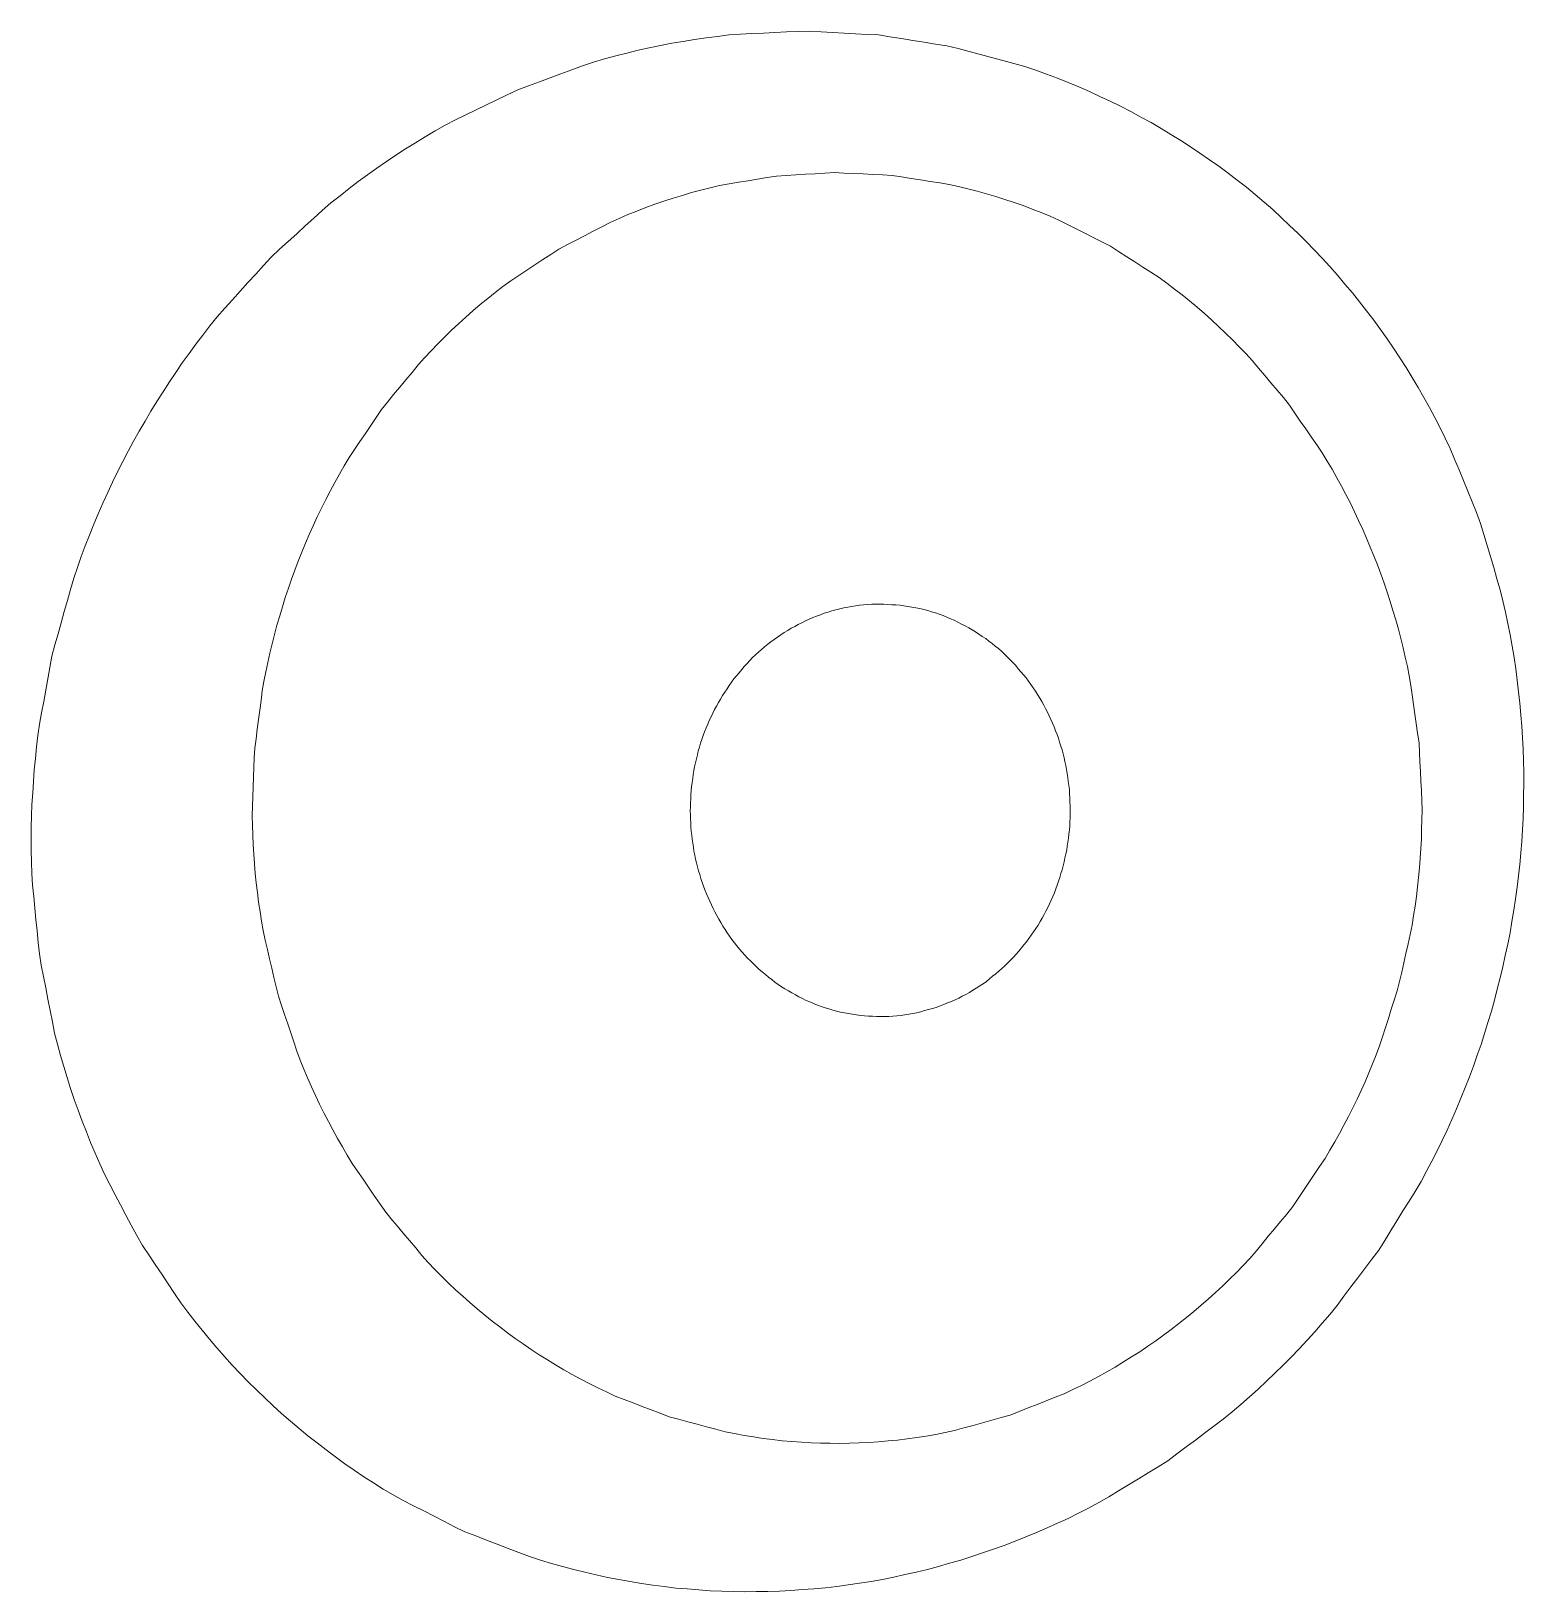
# Model space of a CAD drawing. Extents: x -5208 to -4788, y -2139 to -1842.
# Drawn here: x -5019.986 to -5016.352, y -2075.518 to -2071.718 of the extents above; entities that cross this region are included whole.
import ezdxf

# ---------------------------------------------------------------- set-up
doc = ezdxf.new("R2010")
doc.units = 0
doc.header["$LTSCALE"] = 7
doc.layers.add('Trimetric', color=7, linetype='CONTINUOUS')

msp = doc.modelspace()

# ---------------------------------------------------------------- linework, layer by layer
at = {"layer": 'Trimetric', "color": 0, "linetype": 'Continuous', "lineweight": 18}
for points in [[(-5017.9229, -2071.7276), (-5017.951, -2071.7261), (-5017.979, -2071.7245), (-5018.007, -2071.723), (-5018.0351, -2071.7215), (-5018.0631, -2071.7199), (-5018.0911, -2071.7184), (-5018.1191, -2071.7187), (-5018.1472, -2071.7201), (-5018.1752, -2071.7214), (-5018.2032, -2071.7228), (-5018.2313, -2071.7241), (-5018.2593, -2071.7255), (-5018.2873, -2071.7275), (-5018.3151, -2071.731), (-5018.343, -2071.7345), (-5018.3708, -2071.7382), (-5018.3985, -2071.7431), (-5018.4261, -2071.7479), (-5018.4537, -2071.7528), (-5018.4812, -2071.7587), (-5018.5086, -2071.7649), (-5018.5358, -2071.7715), (-5018.563, -2071.7787), (-5018.5901, -2071.786), (-5018.617, -2071.794), (-5018.6436, -2071.8029), (-5018.67, -2071.8125), (-5018.6963, -2071.8222), (-5018.7227, -2071.8318), (-5018.749, -2071.8415), (-5018.7754, -2071.8511), (-5018.8017, -2071.8609), (-5018.827, -2071.8731), (-5018.8522, -2071.8853), (-5018.8775, -2071.8975), (-5018.9028, -2071.9097), (-5018.9281, -2071.9219), (-5018.9534, -2071.9341), (-5018.9781, -2071.9473), (-5019.0026, -2071.961), (-5019.0268, -2071.9753), (-5019.0508, -2071.9898), (-5019.0746, -2072.0047), (-5019.0981, -2072.02), (-5019.1215, -2072.0356), (-5019.1443, -2072.0519), (-5019.1672, -2072.0682), (-5019.19, -2072.0845), (-5019.2122, -2072.1017), (-5019.2342, -2072.1191), (-5019.2563, -2072.1364), (-5019.2776, -2072.1547), (-5019.2983, -2072.1736), (-5019.3191, -2072.1925), (-5019.3398, -2072.2114), (-5019.3606, -2072.2303), (-5019.3813, -2072.2492), (-5019.402, -2072.2682), (-5019.4209, -2072.289), (-5019.4397, -2072.3098), (-5019.4586, -2072.3305), (-5019.4775, -2072.3513), (-5019.4963, -2072.3721), (-5019.5152, -2072.3929), (-5019.5335, -2072.4141), (-5019.5511, -2072.436), (-5019.5684, -2072.4582), (-5019.5854, -2072.4805), (-5019.602, -2072.5031), (-5019.6183, -2072.5259), (-5019.6344, -2072.5489), (-5019.6498, -2072.5724), (-5019.665, -2072.596), (-5019.6802, -2072.6196), (-5019.6949, -2072.6435), (-5019.7091, -2072.6677), (-5019.7232, -2072.692), (-5019.7371, -2072.7163), (-5019.7501, -2072.7412), (-5019.7631, -2072.7661), (-5019.7761, -2072.791), (-5019.7881, -2072.8164), (-5019.7999, -2072.8418), (-5019.8117, -2072.8673), (-5019.8231, -2072.893), (-5019.834, -2072.9188), (-5019.8444, -2072.9449), (-5019.8546, -2072.971), (-5019.8643, -2072.9973), (-5019.8737, -2073.0238), (-5019.8828, -2073.0503), (-5019.8907, -2073.0773), (-5019.8982, -2073.1043), (-5019.9058, -2073.1313), (-5019.9134, -2073.1584), (-5019.9209, -2073.1854), (-5019.9285, -2073.2124), (-5019.9357, -2073.2396), (-5019.9407, -2073.2672), (-5019.9458, -2073.2948), (-5019.9508, -2073.3224), (-5019.9558, -2073.35), (-5019.9609, -2073.3776), (-5019.9659, -2073.4052), (-5019.97, -2073.433), (-5019.9731, -2073.4609), (-5019.9762, -2073.4888), (-5019.979, -2073.5167), (-5019.9808, -2073.5447), (-5019.9826, -2073.5727), (-5019.9844, -2073.6007), (-5019.9854, -2073.6288), (-5019.9861, -2073.6568), (-5019.9863, -2073.6849), (-5019.9861, -2073.713), (-5019.9856, -2073.741), (-5019.9845, -2073.7691), (-5019.983, -2073.7971), (-5019.9802, -2073.825), (-5019.9774, -2073.853), (-5019.9746, -2073.8809), (-5019.9718, -2073.9088), (-5019.969, -2073.9368), (-5019.9662, -2073.9647), (-5019.9619, -2073.9924), (-5019.9564, -2074.0199), (-5019.951, -2074.0475), (-5019.9455, -2074.075), (-5019.9401, -2074.1025), (-5019.9346, -2074.1301), (-5019.9292, -2074.1576), (-5019.9221, -2074.1848), (-5019.9148, -2074.2119), (-5019.9071, -2074.2388), (-5019.8989, -2074.2657), (-5019.8904, -2074.2925), (-5019.8814, -2074.319), (-5019.872, -2074.3455), (-5019.862, -2074.3717), (-5019.852, -2074.3979), (-5019.8418, -2074.4241), (-5019.8305, -2074.4498), (-5019.8193, -2074.4755), (-5019.808, -2074.5012), (-5019.795, -2074.5261), (-5019.7819, -2074.5509), (-5019.7688, -2074.5757), (-5019.7556, -2074.6005), (-5019.7425, -2074.6253), (-5019.7294, -2074.6501), (-5019.7152, -2074.6743), (-5019.6996, -2074.6977), (-5019.6841, -2074.7211), (-5019.6686, -2074.7444), (-5019.653, -2074.7678), (-5019.6375, -2074.7912), (-5019.6219, -2074.8146), (-5019.605, -2074.8369), (-5019.5878, -2074.8591), (-5019.5703, -2074.8811), (-5019.5524, -2074.9027), (-5019.5342, -2074.9241), (-5019.5156, -2074.9451), (-5019.4966, -2074.9657), (-5019.4772, -2074.986), (-5019.4577, -2075.0062), (-5019.438, -2075.0262), (-5019.4176, -2075.0454), (-5019.3971, -2075.0647), (-5019.3766, -2075.0838), (-5019.3552, -2075.1019), (-5019.3338, -2075.1201), (-5019.3124, -2075.1383), (-5019.2901, -2075.1554), (-5019.2679, -2075.1724), (-5019.2456, -2075.1895), (-5019.2227, -2075.2058), (-5019.1997, -2075.2219), (-5019.1764, -2075.2375), (-5019.1528, -2075.2526), (-5019.129, -2075.2676), (-5019.1049, -2075.2819), (-5019.0804, -2075.2956), (-5019.0553, -2075.3083), (-5019.0303, -2075.321), (-5019.0053, -2075.3338), (-5018.9803, -2075.3465), (-5018.9553, -2075.3592), (-5018.9302, -2075.3717), (-5018.904, -2075.3818), (-5018.8778, -2075.3918), (-5018.8516, -2075.4019), (-5018.8253, -2075.412), (-5018.7991, -2075.422), (-5018.7729, -2075.4321), (-5018.7462, -2075.4405), (-5018.7193, -2075.4485), (-5018.6924, -2075.4565), (-5018.6652, -2075.4635), (-5018.6379, -2075.4701), (-5018.6106, -2075.4767), (-5018.5832, -2075.4826), (-5018.5556, -2075.4877), (-5018.528, -2075.4928), (-5018.5003, -2075.4976), (-5018.4725, -2075.5013), (-5018.4447, -2075.505), (-5018.4168, -2075.5085), (-5018.3889, -2075.5107), (-5018.3609, -2075.513), (-5018.3329, -2075.5152), (-5018.3049, -2075.5161), (-5018.2768, -2075.5169), (-5018.2487, -2075.5177), (-5018.2207, -2075.5173), (-5018.1926, -2075.5167), (-5018.1646, -2075.5161), (-5018.1365, -2075.5145), (-5018.1085, -2075.5125), (-5018.0806, -2075.5104), (-5018.0526, -2075.5079), (-5018.0247, -2075.5048), (-5017.9969, -2075.501), (-5017.9691, -2075.497), (-5017.9414, -2075.4924), (-5017.9138, -2075.4874), (-5017.8862, -2075.4822), (-5017.8589, -2075.4759), (-5017.8315, -2075.4696), (-5017.8042, -2075.4633), (-5017.7771, -2075.4559), (-5017.7501, -2075.4482), (-5017.7231, -2075.4406), (-5017.6963, -2075.4321), (-5017.6697, -2075.4231), (-5017.6432, -2075.4141), (-5017.6168, -2075.4046), (-5017.5906, -2075.3943), (-5017.5645, -2075.3841), (-5017.5385, -2075.3736), (-5017.5128, -2075.3623), (-5017.4872, -2075.3507), (-5017.4617, -2075.3389), (-5017.4366, -2075.3264), (-5017.4116, -2075.3138), (-5017.3867, -2075.3007), (-5017.3625, -2075.2865), (-5017.3385, -2075.2719), (-5017.3145, -2075.2574), (-5017.2905, -2075.2428), (-5017.2666, -2075.2282), (-5017.2426, -2075.2136), (-5017.2189, -2075.1986), (-5017.1964, -2075.1818), (-5017.1739, -2075.165), (-5017.1514, -2075.1482), (-5017.129, -2075.1314), (-5017.1065, -2075.1146), (-5017.084, -2075.0978), (-5017.0624, -2075.0799), (-5017.0411, -2075.0615), (-5017.0199, -2075.0432), (-5016.999, -2075.0244), (-5016.9787, -2075.0051), (-5016.9583, -2074.9858), (-5016.9381, -2074.9663), (-5016.9184, -2074.9463), (-5016.899, -2074.926), (-5016.8798, -2074.9055), (-5016.8611, -2074.8847), (-5016.8425, -2074.8636), (-5016.8243, -2074.8423), (-5016.8067, -2074.8204), (-5016.7898, -2074.798), (-5016.7729, -2074.7755), (-5016.756, -2074.7531), (-5016.7391, -2074.7307), (-5016.7222, -2074.7083), (-5016.7053, -2074.6859), (-5016.6903, -2074.6622), (-5016.6756, -2074.6383), (-5016.6608, -2074.6144), (-5016.6461, -2074.5906), (-5016.6313, -2074.5667), (-5016.6166, -2074.5428), (-5016.6022, -2074.5187), (-5016.5888, -2074.494), (-5016.5758, -2074.4691), (-5016.563, -2074.4441), (-5016.5508, -2074.4189), (-5016.5388, -2074.3935), (-5016.5272, -2074.368), (-5016.5161, -2074.3422), (-5016.5054, -2074.3162), (-5016.4947, -2074.2903), (-5016.4843, -2074.2642), (-5016.4748, -2074.2378), (-5016.4653, -2074.2114), (-5016.4558, -2074.185), (-5016.4474, -2074.1582), (-5016.4392, -2074.1314), (-5016.4309, -2074.1045), (-5016.4234, -2074.0775), (-5016.4164, -2074.0503), (-5016.4094, -2074.0232), (-5016.4027, -2073.9959), (-5016.3969, -2073.9684), (-5016.3912, -2073.9409), (-5016.3854, -2073.9135), (-5016.3809, -2073.8858), (-5016.3764, -2073.8581), (-5016.372, -2073.8304), (-5016.3681, -2073.8026), (-5016.3646, -2073.7747), (-5016.3617, -2073.7468), (-5016.3591, -2073.7188), (-5016.3569, -2073.6909), (-5016.3551, -2073.6629), (-5016.3536, -2073.6348), (-5016.353, -2073.6068), (-5016.3525, -2073.5787), (-5016.3519, -2073.5506), (-5016.3522, -2073.5226), (-5016.353, -2073.4945), (-5016.3538, -2073.4665), (-5016.355, -2073.4384), (-5016.3571, -2073.4104), (-5016.3592, -2073.3824), (-5016.3613, -2073.3545), (-5016.3647, -2073.3266), (-5016.3682, -2073.2987), (-5016.3716, -2073.2709), (-5016.3757, -2073.2431), (-5016.3802, -2073.2154), (-5016.3853, -2073.1878), (-5016.3906, -2073.1602), (-5016.3964, -2073.1328), (-5016.4026, -2073.1054), (-5016.4091, -2073.0781), (-5016.4172, -2073.0512), (-5016.4253, -2073.0243), (-5016.4334, -2072.9975), (-5016.4415, -2072.9706), (-5016.4495, -2072.9437), (-5016.4576, -2072.9168), (-5016.4669, -2072.8904), (-5016.4776, -2072.8644), (-5016.4883, -2072.8385), (-5016.4989, -2072.8125), (-5016.5096, -2072.7865), (-5016.5203, -2072.7606), (-5016.5309, -2072.7346), (-5016.5434, -2072.7095), (-5016.5559, -2072.6843), (-5016.5685, -2072.6592), (-5016.5819, -2072.6346), (-5016.5957, -2072.6101), (-5016.6094, -2072.5857), (-5016.6236, -2072.5615), (-5016.6383, -2072.5375), (-5016.6535, -2072.5139), (-5016.6689, -2072.4904), (-5016.6847, -2072.4673), (-5016.7009, -2072.4444), (-5016.7174, -2072.4216), (-5016.7347, -2072.3995), (-5016.7519, -2072.3774), (-5016.7692, -2072.3553), (-5016.7874, -2072.3339), (-5016.8057, -2072.3127), (-5016.8241, -2072.2914), (-5016.8431, -2072.2708), (-5016.8625, -2072.2505), (-5016.882, -2072.2303), (-5016.9018, -2072.2104), (-5016.9222, -2072.1912), (-5016.9427, -2072.1719), (-5016.9632, -2072.1528), (-5016.9844, -2072.1344), (-5017.0058, -2072.1163), (-5017.0275, -2072.0984), (-5017.0496, -2072.0811), (-5017.0718, -2072.064), (-5017.0943, -2072.0472), (-5017.1174, -2072.0312), (-5017.1405, -2072.0153), (-5017.1637, -2071.9995), (-5017.1873, -2071.9843), (-5017.2113, -2071.9697), (-5017.2352, -2071.9551), (-5017.2595, -2071.941), (-5017.2842, -2071.9276), (-5017.3088, -2071.9142), (-5017.3337, -2071.9011), (-5017.359, -2071.889), (-5017.3843, -2071.877), (-5017.4097, -2071.865), (-5017.4355, -2071.8539), (-5017.4614, -2071.8431), (-5017.4875, -2071.8327), (-5017.5138, -2071.8229), (-5017.5402, -2071.8134), (-5017.5668, -2071.8044), (-5017.5937, -2071.7966), (-5017.6208, -2071.7894), (-5017.648, -2071.7821), (-5017.6751, -2071.7748), (-5017.7022, -2071.7675), (-5017.7293, -2071.7602), (-5017.7566, -2071.754), (-5017.7843, -2071.7496), (-5017.8121, -2071.7452), (-5017.8398, -2071.7408), (-5017.8675, -2071.7364), (-5017.8952, -2071.732)], [(-5018.0307, -2072.0626), (-5018.0073, -2072.0637), (-5017.9839, -2072.0648), (-5017.9604, -2072.0659), (-5017.937, -2072.0671), (-5017.9136, -2072.0682), (-5017.8901, -2072.0694), (-5017.867, -2072.073), (-5017.8438, -2072.0767), (-5017.8206, -2072.0803), (-5017.7974, -2072.0839), (-5017.7742, -2072.0875), (-5017.7511, -2072.0913), (-5017.7283, -2072.0968), (-5017.7055, -2072.1022), (-5017.6827, -2072.1078), (-5017.6602, -2072.1144), (-5017.6377, -2072.121), (-5017.6152, -2072.1278), (-5017.593, -2072.1353), (-5017.5709, -2072.1431), (-5017.5489, -2072.1513), (-5017.5271, -2072.1599), (-5017.5054, -2072.1689), (-5017.4839, -2072.1782), (-5017.4629, -2072.1888), (-5017.442, -2072.1994), (-5017.4211, -2072.21), (-5017.4002, -2072.2206), (-5017.3792, -2072.2312), (-5017.3583, -2072.2419), (-5017.3386, -2072.2546), (-5017.3189, -2072.2673), (-5017.2992, -2072.28), (-5017.2794, -2072.2927), (-5017.2597, -2072.3054), (-5017.24, -2072.3181), (-5017.221, -2072.3319), (-5017.2023, -2072.346), (-5017.1838, -2072.3604), (-5017.1656, -2072.3752), (-5017.1475, -2072.3902), (-5017.1297, -2072.4055), (-5017.1124, -2072.4213), (-5017.0952, -2072.4372), (-5017.078, -2072.4532), (-5017.0613, -2072.4697), (-5017.045, -2072.4865), (-5017.0286, -2072.5033), (-5017.0129, -2072.5207), (-5016.9978, -2072.5387), (-5016.9827, -2072.5566), (-5016.9676, -2072.5745), (-5016.9524, -2072.5925), (-5016.9373, -2072.6104), (-5016.9228, -2072.6288), (-5016.9095, -2072.6481), (-5016.8962, -2072.6675), (-5016.8829, -2072.6868), (-5016.8695, -2072.7061), (-5016.8562, -2072.7254), (-5016.843, -2072.7447), (-5016.8308, -2072.7648), (-5016.8189, -2072.785), (-5016.8072, -2072.8054), (-5016.796, -2072.8259), (-5016.7849, -2072.8466), (-5016.7742, -2072.8675), (-5016.764, -2072.8886), (-5016.7541, -2072.9099), (-5016.7441, -2072.9311), (-5016.7346, -2072.9526), (-5016.7257, -2072.9742), (-5016.7167, -2072.9959), (-5016.7081, -2073.0177), (-5016.7001, -2073.0398), (-5016.6922, -2073.0619), (-5016.6844, -2073.084), (-5016.6774, -2073.1064), (-5016.6705, -2073.1288), (-5016.6635, -2073.1512), (-5016.6573, -2073.1738), (-5016.6513, -2073.1965), (-5016.6457, -2073.2193), (-5016.6404, -2073.2422), (-5016.6354, -2073.2651), (-5016.6308, -2073.2881), (-5016.6268, -2073.3112), (-5016.6235, -2073.3344), (-5016.6202, -2073.3576), (-5016.6169, -2073.3809), (-5016.6137, -2073.4041), (-5016.6104, -2073.4273), (-5016.6071, -2073.4505), (-5016.6059, -2073.474), (-5016.6048, -2073.4974), (-5016.6036, -2073.5208), (-5016.6024, -2073.5443), (-5016.6013, -2073.5677), (-5016.6001, -2073.5911), (-5016.5998, -2073.6146), (-5016.6002, -2073.638), (-5016.6007, -2073.6615), (-5016.6014, -2073.6849), (-5016.6029, -2073.7083), (-5016.6044, -2073.7318), (-5016.6059, -2073.7552), (-5016.6082, -2073.7785), (-5016.6107, -2073.8018), (-5016.6135, -2073.8251), (-5016.6167, -2073.8484), (-5016.6202, -2073.8716), (-5016.624, -2073.8947), (-5016.6287, -2073.9177), (-5016.6338, -2073.9406), (-5016.639, -2073.9635), (-5016.6442, -2073.9863), (-5016.6493, -2074.0092), (-5016.6545, -2074.0321), (-5016.66, -2074.0549), (-5016.6673, -2074.0772), (-5016.6745, -2074.0995), (-5016.6817, -2074.1218), (-5016.689, -2074.1442), (-5016.6962, -2074.1665), (-5016.7034, -2074.1888), (-5016.7117, -2074.2107), (-5016.7202, -2074.2326), (-5016.7292, -2074.2542), (-5016.7385, -2074.2758), (-5016.748, -2074.2972), (-5016.758, -2074.3185), (-5016.7683, -2074.3395), (-5016.779, -2074.3604), (-5016.7898, -2074.3813), (-5016.8007, -2074.402), (-5016.8124, -2074.4223), (-5016.8241, -2074.4427), (-5016.8359, -2074.463), (-5016.849, -2074.4824), (-5016.8621, -2074.5018), (-5016.8753, -2074.5213), (-5016.8884, -2074.5407), (-5016.9015, -2074.5602), (-5016.9147, -2074.5796), (-5016.9292, -2074.598), (-5016.9441, -2074.6161), (-5016.959, -2074.6342), (-5016.974, -2074.6523), (-5016.9889, -2074.6704), (-5017.0039, -2074.6885), (-5017.0193, -2074.7061), (-5017.0353, -2074.7232), (-5017.0517, -2074.74), (-5017.0683, -2074.7566), (-5017.0851, -2074.773), (-5017.1023, -2074.789), (-5017.1197, -2074.8047), (-5017.1375, -2074.82), (-5017.1553, -2074.8352), (-5017.1733, -2074.8503), (-5017.1918, -2074.8647), (-5017.2104, -2074.879), (-5017.229, -2074.8932), (-5017.2483, -2074.9066), (-5017.2675, -2074.92), (-5017.2869, -2074.9333), (-5017.3068, -2074.9457), (-5017.3267, -2074.9582), (-5017.3466, -2074.9705), (-5017.367, -2074.9821), (-5017.3875, -2074.9935), (-5017.4082, -2075.0046), (-5017.4291, -2075.0152), (-5017.4502, -2075.0255), (-5017.4714, -2075.0355), (-5017.4932, -2075.0442), (-5017.515, -2075.0528), (-5017.5369, -2075.0614), (-5017.5587, -2075.07), (-5017.5805, -2075.0786), (-5017.6023, -2075.0873), (-5017.6249, -2075.0936), (-5017.6475, -2075.0999), (-5017.6701, -2075.1062), (-5017.6927, -2075.1125), (-5017.7153, -2075.1188), (-5017.7379, -2075.1251), (-5017.7608, -2075.1299), (-5017.7839, -2075.1344), (-5017.807, -2075.1386), (-5017.8301, -2075.1421), (-5017.8534, -2075.1454), (-5017.8766, -2075.1483), (-5017.9, -2075.1504), (-5017.9234, -2075.1524), (-5017.9468, -2075.1544), (-5017.9702, -2075.1551), (-5017.9937, -2075.1559), (-5018.0171, -2075.1566), (-5018.0406, -2075.1561), (-5018.064, -2075.1556), (-5018.0875, -2075.1551), (-5018.1109, -2075.1533), (-5018.1342, -2075.1516), (-5018.1576, -2075.1498), (-5018.1809, -2075.1471), (-5018.2042, -2075.1441), (-5018.2274, -2075.1407), (-5018.2506, -2075.1368), (-5018.2736, -2075.1325), (-5018.2966, -2075.1279), (-5018.3193, -2075.1219), (-5018.342, -2075.1158), (-5018.3646, -2075.1098), (-5018.3873, -2075.1037), (-5018.41, -2075.0977), (-5018.4326, -2075.0915), (-5018.4545, -2075.0831), (-5018.4764, -2075.0747), (-5018.4983, -2075.0663), (-5018.5202, -2075.058), (-5018.5421, -2075.0496), (-5018.564, -2075.0411), (-5018.5852, -2075.031), (-5018.6064, -2075.0209), (-5018.6275, -2075.0108), (-5018.6482, -2074.9997), (-5018.6688, -2074.9885), (-5018.6894, -2074.9774), (-5018.7095, -2074.9652), (-5018.7295, -2074.953), (-5018.7495, -2074.9408), (-5018.769, -2074.9276), (-5018.7884, -2074.9144), (-5018.8078, -2074.9012), (-5018.8265, -2074.8871), (-5018.8452, -2074.873), (-5018.8639, -2074.8588), (-5018.882, -2074.8439), (-5018.9, -2074.8288), (-5018.918, -2074.8137), (-5018.9355, -2074.7981), (-5018.9528, -2074.7823), (-5018.9698, -2074.7661), (-5018.9865, -2074.7497), (-5019.0031, -2074.7331), (-5019.0193, -2074.7161), (-5019.0348, -2074.6986), (-5019.05, -2074.6806), (-5019.0651, -2074.6627), (-5019.0802, -2074.6447), (-5019.0953, -2074.6268), (-5019.1104, -2074.6088), (-5019.125, -2074.5905), (-5019.1383, -2074.5712), (-5019.1516, -2074.5519), (-5019.1649, -2074.5325), (-5019.1782, -2074.5132), (-5019.1916, -2074.4939), (-5019.2048, -2074.4746), (-5019.2167, -2074.4544), (-5019.2286, -2074.4341), (-5019.2405, -2074.4139), (-5019.2516, -2074.3932), (-5019.2625, -2074.3725), (-5019.2735, -2074.3517), (-5019.2839, -2074.3307), (-5019.2941, -2074.3096), (-5019.3038, -2074.2882), (-5019.3132, -2074.2668), (-5019.3224, -2074.2452), (-5019.3312, -2074.2234), (-5019.3395, -2074.2015), (-5019.347, -2074.1792), (-5019.3544, -2074.157), (-5019.3618, -2074.1348), (-5019.3693, -2074.1125), (-5019.3767, -2074.0903), (-5019.3842, -2074.068), (-5019.3898, -2074.0452), (-5019.3951, -2074.0224), (-5019.4005, -2073.9996), (-5019.4059, -2073.9767), (-5019.4113, -2073.9539), (-5019.4166, -2073.9311), (-5019.4214, -2073.9081), (-5019.4255, -2073.885), (-5019.4291, -2073.8618), (-5019.4325, -2073.8386), (-5019.4355, -2073.8153), (-5019.4382, -2073.792), (-5019.4407, -2073.7687), (-5019.4424, -2073.7453), (-5019.4441, -2073.7219), (-5019.4457, -2073.6985), (-5019.4466, -2073.6751), (-5019.4473, -2073.6516), (-5019.4479, -2073.6282), (-5019.4477, -2073.6047), (-5019.4468, -2073.5813), (-5019.4458, -2073.5579), (-5019.4449, -2073.5344), (-5019.4439, -2073.511), (-5019.443, -2073.4875), (-5019.4419, -2073.4641), (-5019.4388, -2073.4408), (-5019.4357, -2073.4176), (-5019.4327, -2073.3943), (-5019.4296, -2073.3711), (-5019.4265, -2073.3478), (-5019.4235, -2073.3246), (-5019.4196, -2073.3014), (-5019.4152, -2073.2784), (-5019.4103, -2073.2554), (-5019.4052, -2073.2325), (-5019.3998, -2073.2097), (-5019.394, -2073.187), (-5019.3879, -2073.1643), (-5019.3812, -2073.1419), (-5019.3744, -2073.1194), (-5019.3677, -2073.0969), (-5019.36, -2073.0747), (-5019.3523, -2073.0526), (-5019.3445, -2073.0305), (-5019.336, -2073.0086), (-5019.3273, -2072.9868), (-5019.3185, -2072.9651), (-5019.3092, -2072.9436), (-5019.2994, -2072.9222), (-5019.2897, -2072.9009), (-5019.2797, -2072.8797), (-5019.2692, -2072.8587), (-5019.2583, -2072.8379), (-5019.2472, -2072.8173), (-5019.2357, -2072.7968), (-5019.2239, -2072.7765), (-5019.212, -2072.7563), (-5019.1989, -2072.7369), (-5019.1857, -2072.7174), (-5019.1726, -2072.698), (-5019.1594, -2072.6786), (-5019.1463, -2072.6591), (-5019.1332, -2072.6397), (-5019.1188, -2072.6212), (-5019.1038, -2072.6031), (-5019.0889, -2072.585), (-5019.0739, -2072.5669), (-5019.059, -2072.5489), (-5019.0441, -2072.5308), (-5019.0285, -2072.5132), (-5019.0123, -2072.4963), (-5018.9961, -2072.4793), (-5018.9795, -2072.4627), (-5018.9625, -2072.4466), (-5018.9455, -2072.4305), (-5018.9283, -2072.4145), (-5018.9106, -2072.399), (-5018.8927, -2072.3839), (-5018.8746, -2072.3689), (-5018.8563, -2072.3544), (-5018.8376, -2072.3401), (-5018.8188, -2072.3261), (-5018.7992, -2072.3132), (-5018.7796, -2072.3003), (-5018.76, -2072.2874), (-5018.7405, -2072.2745), (-5018.7209, -2072.2616), (-5018.7013, -2072.2487), (-5018.6804, -2072.2379), (-5018.6596, -2072.227), (-5018.6388, -2072.2162), (-5018.618, -2072.2054), (-5018.5972, -2072.1945), (-5018.5764, -2072.1837), (-5018.5549, -2072.1742), (-5018.5334, -2072.165), (-5018.5117, -2072.1561), (-5018.4897, -2072.1478), (-5018.4677, -2072.1397), (-5018.4456, -2072.1319), (-5018.4232, -2072.125), (-5018.4007, -2072.1181), (-5018.3783, -2072.1113), (-5018.3556, -2072.1055), (-5018.3328, -2072.0998), (-5018.31, -2072.0942), (-5018.2869, -2072.0902), (-5018.2638, -2072.0863), (-5018.2406, -2072.0825), (-5018.2175, -2072.0786), (-5018.1944, -2072.0747), (-5018.1712, -2072.0709), (-5018.1478, -2072.0694), (-5018.1244, -2072.0681), (-5018.101, -2072.0667), (-5018.0776, -2072.0653), (-5018.0541, -2072.0639)], [(-5018.3816, -2073.6165), (-5018.3812, -2073.6264), (-5018.3807, -2073.6362), (-5018.3803, -2073.646), (-5018.3798, -2073.6559), (-5018.3793, -2073.6657), (-5018.378, -2073.6754), (-5018.3767, -2073.6852), (-5018.3753, -2073.6949), (-5018.3739, -2073.7047), (-5018.3726, -2073.7144), (-5018.3706, -2073.7241), (-5018.3686, -2073.7337), (-5018.3664, -2073.7433), (-5018.3639, -2073.7528), (-5018.3615, -2073.7624), (-5018.3586, -2073.7718), (-5018.3557, -2073.7812), (-5018.3526, -2073.7905), (-5018.3493, -2073.7998), (-5018.346, -2073.8091), (-5018.342, -2073.8181), (-5018.3381, -2073.8271), (-5018.3341, -2073.8361), (-5018.3301, -2073.8451), (-5018.3261, -2073.8541), (-5018.3213, -2073.8627), (-5018.3166, -2073.8713), (-5018.3118, -2073.8799), (-5018.307, -2073.8885), (-5018.3021, -2073.8971), (-5018.2967, -2073.9053), (-5018.2913, -2073.9136), (-5018.2857, -2073.9216), (-5018.2799, -2073.9296), (-5018.274, -2073.9375), (-5018.2679, -2073.9452), (-5018.2617, -2073.9529), (-5018.2553, -2073.9603), (-5018.2488, -2073.9677), (-5018.242, -2073.9748), (-5018.235, -2073.9817), (-5018.2279, -2073.9886), (-5018.2209, -2073.9955), (-5018.2139, -2074.0024), (-5018.2064, -2074.0087), (-5018.1987, -2074.0149), (-5018.191, -2074.021), (-5018.1833, -2074.0272), (-5018.1756, -2074.0333), (-5018.1676, -2074.039), (-5018.1594, -2074.0445), (-5018.1511, -2074.0498), (-5018.1427, -2074.055), (-5018.1342, -2074.0599), (-5018.1256, -2074.0646), (-5018.1169, -2074.0693), (-5018.1081, -2074.0736), (-5018.0992, -2074.0779), (-5018.0902, -2074.0818), (-5018.0811, -2074.0856), (-5018.072, -2074.0893), (-5018.0627, -2074.0926), (-5018.0534, -2074.0959), (-5018.044, -2074.0988), (-5018.0346, -2074.1016), (-5018.0251, -2074.1041), (-5018.0155, -2074.1064), (-5018.0059, -2074.1084), (-5017.9961, -2074.11), (-5017.9864, -2074.1115), (-5017.9767, -2074.113), (-5017.967, -2074.1146), (-5017.9572, -2074.1155), (-5017.9473, -2074.116), (-5017.9375, -2074.1165), (-5017.9277, -2074.117), (-5017.9178, -2074.1174), (-5017.908, -2074.1171), (-5017.8982, -2074.1168), (-5017.8883, -2074.1162), (-5017.8785, -2074.1153), (-5017.8687, -2074.1143), (-5017.859, -2074.113), (-5017.8493, -2074.1116), (-5017.8396, -2074.1097), (-5017.8299, -2074.1079), (-5017.8204, -2074.1054), (-5017.8109, -2074.1028), (-5017.8014, -2074.1002), (-5017.7919, -2074.0976), (-5017.7825, -2074.0949), (-5017.7733, -2074.0913), (-5017.7641, -2074.0877), (-5017.755, -2074.0841), (-5017.7458, -2074.0805), (-5017.7368, -2074.0766), (-5017.7279, -2074.0723), (-5017.7191, -2074.0679), (-5017.7105, -2074.0632), (-5017.7018, -2074.0584), (-5017.6934, -2074.0533), (-5017.6851, -2074.0482), (-5017.6768, -2074.0428), (-5017.6687, -2074.0372), (-5017.6606, -2074.0316), (-5017.653, -2074.0254), (-5017.6453, -2074.0192), (-5017.6377, -2074.013), (-5017.63, -2074.0068), (-5017.6226, -2074.0004), (-5017.6156, -2073.9935), (-5017.6085, -2073.9866), (-5017.6015, -2073.9796), (-5017.5945, -2073.9727), (-5017.5879, -2073.9655), (-5017.5816, -2073.9579), (-5017.5753, -2073.9503), (-5017.569, -2073.9428), (-5017.5627, -2073.9352), (-5017.5569, -2073.9272), (-5017.5514, -2073.9191), (-5017.5459, -2073.911), (-5017.5403, -2073.9028), (-5017.5348, -2073.8947), (-5017.5297, -2073.8862), (-5017.5248, -2073.8777), (-5017.52, -2073.8691), (-5017.5155, -2073.8604), (-5017.5109, -2073.8517), (-5017.5067, -2073.8427), (-5017.5026, -2073.8338), (-5017.4987, -2073.8248), (-5017.495, -2073.8157), (-5017.4912, -2073.8066), (-5017.4882, -2073.7972), (-5017.4851, -2073.7879), (-5017.482, -2073.7785), (-5017.4789, -2073.7692), (-5017.4759, -2073.7598), (-5017.4737, -2073.7502), (-5017.4715, -2073.7406), (-5017.4693, -2073.731), (-5017.4671, -2073.7214), (-5017.4649, -2073.7118), (-5017.4634, -2073.7021), (-5017.4618, -2073.6924), (-5017.4605, -2073.6826), (-5017.4594, -2073.6728), (-5017.4583, -2073.6631), (-5017.4576, -2073.6532), (-5017.457, -2073.6434), (-5017.4565, -2073.6336), (-5017.4563, -2073.6237), (-5017.4561, -2073.6139), (-5017.4566, -2073.6041), (-5017.4571, -2073.5942), (-5017.4575, -2073.5844), (-5017.458, -2073.5746), (-5017.4584, -2073.5647), (-5017.4598, -2073.555), (-5017.4611, -2073.5452), (-5017.4625, -2073.5355), (-5017.4638, -2073.5257), (-5017.4652, -2073.516), (-5017.4672, -2073.5063), (-5017.4692, -2073.4967), (-5017.4714, -2073.4871), (-5017.4739, -2073.4776), (-5017.4763, -2073.468), (-5017.4792, -2073.4586), (-5017.4821, -2073.4492), (-5017.4852, -2073.4399), (-5017.4885, -2073.4306), (-5017.4918, -2073.4213), (-5017.4956, -2073.4122), (-5017.4993, -2073.4031), (-5017.5033, -2073.3941), (-5017.5074, -2073.3852), (-5017.5117, -2073.3763), (-5017.5162, -2073.3676), (-5017.5208, -2073.3589), (-5017.5256, -2073.3503), (-5017.5306, -2073.3418), (-5017.5357, -2073.3334), (-5017.5413, -2073.3253), (-5017.5469, -2073.3172), (-5017.5524, -2073.309), (-5017.558, -2073.3009), (-5017.5638, -2073.293), (-5017.5701, -2073.2854), (-5017.5765, -2073.2779), (-5017.5828, -2073.2704), (-5017.5891, -2073.2628), (-5017.5957, -2073.2555), (-5017.6026, -2073.2485), (-5017.6095, -2073.2414), (-5017.6167, -2073.2347), (-5017.6239, -2073.228), (-5017.6313, -2073.2215), (-5017.6388, -2073.2152), (-5017.6465, -2073.209), (-5017.6542, -2073.203), (-5017.6622, -2073.1971), (-5017.6704, -2073.1917), (-5017.6787, -2073.1864), (-5017.6869, -2073.181), (-5017.6952, -2073.1757), (-5017.7036, -2073.1706), (-5017.7124, -2073.1661), (-5017.7211, -2073.1616), (-5017.7299, -2073.1571), (-5017.7387, -2073.1526), (-5017.7476, -2073.1486), (-5017.7567, -2073.1448), (-5017.7658, -2073.1412), (-5017.7751, -2073.1378), (-5017.7844, -2073.1345), (-5017.7938, -2073.1317), (-5017.8032, -2073.1289), (-5017.8128, -2073.1264), (-5017.8223, -2073.1241), (-5017.8319, -2073.122), (-5017.8417, -2073.1205), (-5017.8514, -2073.1189), (-5017.8611, -2073.1174), (-5017.8708, -2073.1158), (-5017.8806, -2073.115), (-5017.8905, -2073.1145), (-5017.9003, -2073.114), (-5017.9101, -2073.1135), (-5017.92, -2073.113), (-5017.9298, -2073.1133), (-5017.9396, -2073.1136), (-5017.9495, -2073.1143), (-5017.9593, -2073.1151), (-5017.9691, -2073.1161), (-5017.9788, -2073.1175), (-5017.9885, -2073.1189), (-5017.9982, -2073.1207), (-5018.0079, -2073.1226), (-5018.0175, -2073.1248), (-5018.027, -2073.1272), (-5018.0365, -2073.1298), (-5018.0459, -2073.1326), (-5018.0553, -2073.1355), (-5018.0646, -2073.1389), (-5018.0739, -2073.1422), (-5018.083, -2073.146), (-5018.092, -2073.1498), (-5018.1009, -2073.1539), (-5018.1097, -2073.1585), (-5018.1184, -2073.163), (-5018.1272, -2073.1675), (-5018.1359, -2073.172), (-5018.1443, -2073.1772), (-5018.1525, -2073.1826), (-5018.1607, -2073.188), (-5018.169, -2073.1934), (-5018.1772, -2073.1989), (-5018.185, -2073.2049), (-5018.1928, -2073.2108), (-5018.2004, -2073.2171), (-5018.2079, -2073.2235), (-5018.2153, -2073.23), (-5018.2225, -2073.2367), (-5018.2296, -2073.2435), (-5018.2365, -2073.2505), (-5018.2433, -2073.2576), (-5018.2499, -2073.265), (-5018.2562, -2073.2725), (-5018.2625, -2073.2801), (-5018.2688, -2073.2876), (-5018.2751, -2073.2952), (-5018.2808, -2073.3032), (-5018.2864, -2073.3113), (-5018.2919, -2073.3195), (-5018.2975, -2073.3276), (-5018.303, -2073.3357), (-5018.308, -2073.3442), (-5018.313, -2073.3527), (-5018.3178, -2073.3613), (-5018.3223, -2073.37), (-5018.3269, -2073.3787), (-5018.331, -2073.3877), (-5018.3352, -2073.3966), (-5018.3391, -2073.4056), (-5018.3428, -2073.4147), (-5018.3465, -2073.4239), (-5018.3498, -2073.4331), (-5018.3531, -2073.4424), (-5018.3562, -2073.4518), (-5018.359, -2073.4612), (-5018.3619, -2073.4706), (-5018.3643, -2073.4801), (-5018.3667, -2073.4897), (-5018.3689, -2073.4993), (-5018.3709, -2073.5089), (-5018.3729, -2073.5186), (-5018.3742, -2073.5283), (-5018.3755, -2073.5381), (-5018.3768, -2073.5478), (-5018.3782, -2073.5576), (-5018.3795, -2073.5673), (-5018.3799, -2073.5772), (-5018.3803, -2073.587), (-5018.3808, -2073.5969), (-5018.3812, -2073.6067)]]:
    msp.add_lwpolyline(points, close=True, dxfattribs=at)

doc.saveas('drawing.dxf')
